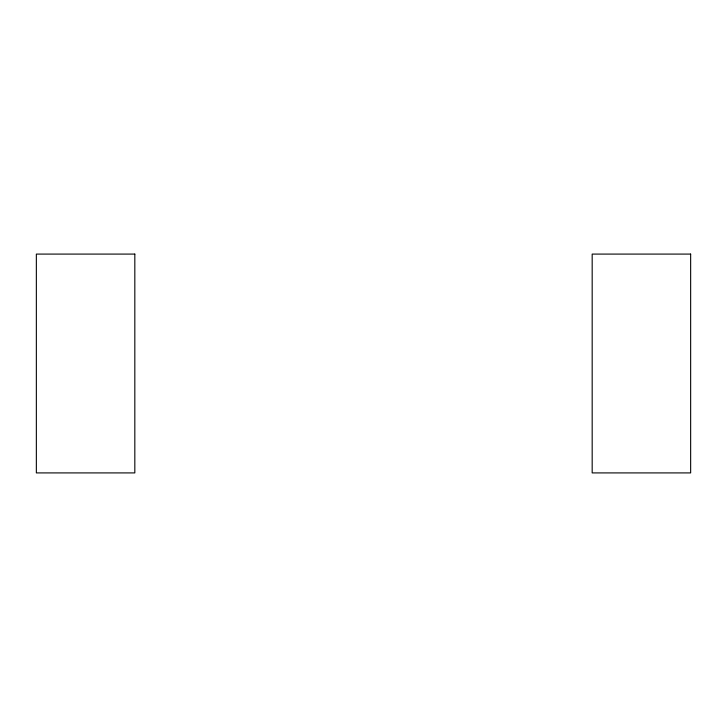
<?xml version="1.0" encoding="UTF-8"?>
<svg xmlns="http://www.w3.org/2000/svg" width="727" height="727" viewBox="0 0 727 727"><rect width="100%" height="100%" fill="white"/><g stroke="black" fill="none" stroke-linecap="round" stroke-linejoin="round"><path stroke-width="1.09" d="M134.822 254.087L36.35 254.087L36.35 472.913L134.822 472.913L134.822 254.087M690.65 254.087L592.178 254.087L592.178 472.913L690.65 472.913L690.65 254.087"/></g></svg>
